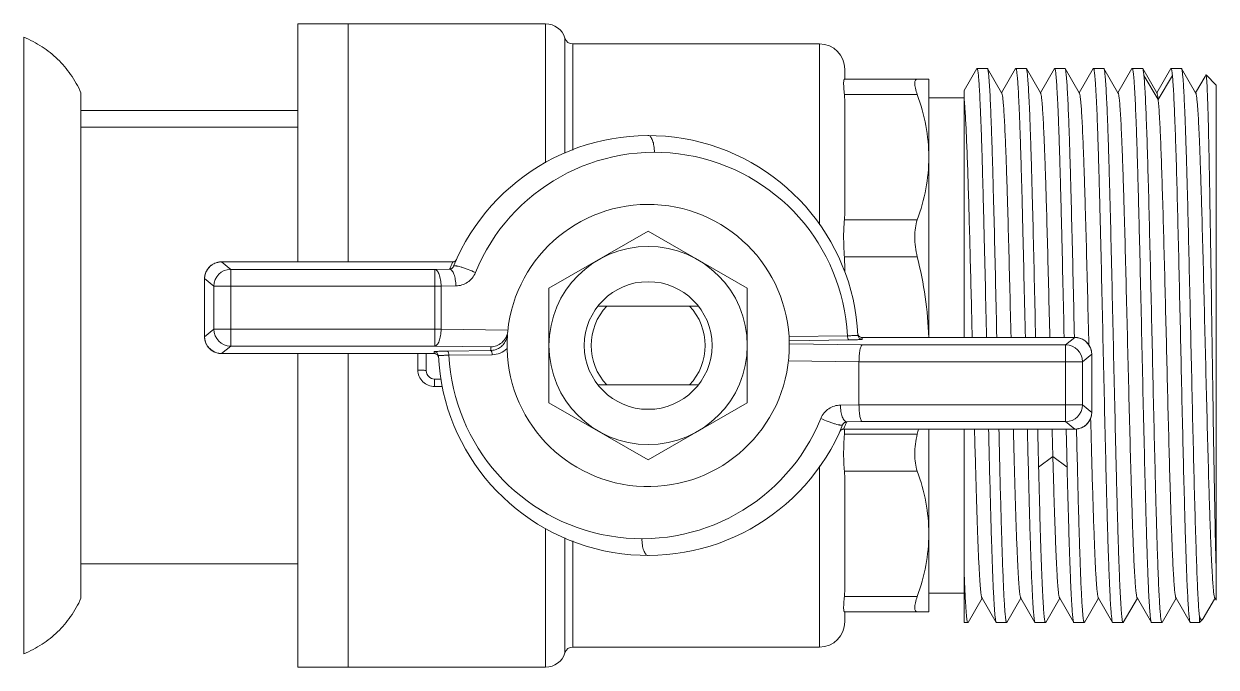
# Model space of a CAD drawing. Header units: millimetres. Extents: x 206 to 1899, y -454 to 296.
# Drawn here: x 659.373 to 663.807, y -391.671 to -389.278 of the extents above; entities that cross this region are included whole.
import ezdxf

# ---------------------------------------------------------------- set-up
doc = ezdxf.new("R2010")
doc.units = ezdxf.units.MM
doc.layers.add('细实线', color=7, linetype='Continuous', lineweight=15)

msp = doc.modelspace()

# ---------------------------------------------------------------- linework, layer by layer
at = {"layer": '细实线', "linetype": 'Continuous', "lineweight": 9}
for p, q in [((660.3914, -389.2777), (661.3133, -389.2777)), ((660.3914, -389.2777), (660.3914, -390.1635)), ((660.5789, -389.2777), (660.5789, -390.1635)), ((661.3133, -389.795), (661.3133, -389.2777)), ((659.3727, -391.6215), (659.3727, -389.3277)), ((661.385, -389.7593), (661.385, -389.3307)), ((661.4149, -389.3527), (662.3321, -389.3527)), ((661.4149, -389.3527), (661.4149, -389.7474)), ((662.3321, -390.0251), (662.3321, -389.3527)), ((662.4258, -389.4465), (662.4258, -389.484)), ((662.9168, -389.4441), (662.8696, -389.5258)), ((662.9168, -389.4441), (662.9176, -389.4433)), ((662.9176, -389.4433), (662.9559, -389.4433)), ((662.9567, -389.4441), (662.9559, -389.4433)), ((663.0089, -389.5344), (662.9567, -389.4441)), ((663.0611, -389.4441), (663.0089, -389.5344)), ((663.0611, -389.4441), (663.062, -389.4433)), ((663.062, -389.4433), (663.1002, -389.4433)), ((663.1011, -389.4441), (663.1002, -389.4433)), ((663.1532, -389.5344), (663.1011, -389.4441)), ((663.2054, -389.4441), (663.1532, -389.5344)), ((663.2054, -389.4441), (663.2063, -389.4433)), ((663.2063, -389.4433), (663.2445, -389.4433)), ((663.2454, -389.4441), (663.2445, -389.4433)), ((663.2975, -389.5344), (663.2454, -389.4441)), ((663.3497, -389.4441), (663.2975, -389.5344)), ((663.3497, -389.4441), (663.3506, -389.4433)), ((663.3506, -389.4433), (663.3888, -389.4433)), ((663.3897, -389.4441), (663.3888, -389.4433)), ((663.4418, -389.5344), (663.3897, -389.4441)), ((663.494, -389.4441), (663.4418, -389.5344)), ((663.494, -389.4441), (663.4949, -389.4433)), ((663.4949, -389.4433), (663.5331, -389.4433)), ((663.534, -389.4441), (663.5331, -389.4433)), ((663.5862, -389.5344), (663.534, -389.4441)), ((663.5914, -389.5594), (663.5383, -389.4699)), ((663.6383, -389.4441), (663.5862, -389.5344)), ((663.6444, -389.4699), (663.5914, -389.5594)), ((663.6383, -389.4441), (663.6392, -389.4433)), ((663.6392, -389.4433), (663.6774, -389.4433)), ((663.6783, -389.4441), (663.6774, -389.4433)), ((663.7305, -389.5344), (663.6783, -389.4441)), ((663.7687, -389.4682), (663.7657, -389.4735)), ((663.7687, -389.4682), (663.7693, -389.468)), ((663.8071, -389.5058), (663.7693, -389.468)), ((662.4244, -389.484), (662.7383, -389.484)), ((662.7383, -389.484), (662.7383, -390.4447)), ((663.7657, -389.4735), (663.7305, -389.5344)), ((663.8071, -389.5059), (663.8071, -391.4225)), ((659.5852, -389.534), (659.5852, -391.4152)), ((662.6955, -389.5408), (662.4244, -389.5408)), ((662.7383, -389.5527), (662.8696, -389.5527)), ((662.8696, -390.4447), (662.8696, -389.5258)), ((663.0099, -389.5361), (663.0089, -389.5344)), ((663.1542, -389.5361), (663.1532, -389.5344)), ((663.2985, -389.5361), (663.2975, -389.5344)), ((663.4428, -389.5361), (663.4418, -389.5344)), ((663.5871, -389.5361), (663.5862, -389.5344)), ((663.7314, -389.5361), (663.7305, -389.5344)), ((660.3914, -389.5996), (659.5852, -389.5996)), ((662.4258, -389.5796), (662.4258, -389.9687)), ((660.3914, -389.6621), (659.5852, -389.6621)), ((662.6955, -390.0074), (662.4244, -390.0074)), ((661.3258, -390.2617), (661.6946, -390.0488)), ((661.6946, -390.0488), (662.0633, -390.2617)), ((660.9677, -390.1635), (660.1072, -390.1635)), ((660.9678, -390.1635), (660.1072, -390.1635)), ((660.1072, -390.1635), (660.1419, -390.1912)), ((660.1072, -390.1635), (660.1072, -390.1635)), ((660.964, -390.172), (660.9677, -390.1635)), ((660.9677, -390.1635), (660.9678, -390.1635)), ((660.982, -390.1542), (660.982, -390.1543)), ((662.6955, -390.1447), (662.4244, -390.1447)), ((660.1419, -390.1912), (660.9012, -390.1912)), ((660.1419, -390.1912), (660.1419, -390.4767)), ((660.9012, -390.1912), (660.9562, -390.1905)), ((660.9012, -390.4767), (660.9012, -390.1912)), ((660.9562, -390.1905), (660.9567, -390.1894)), ((660.0447, -390.2259), (660.0447, -390.2259)), ((660.0794, -390.2537), (660.0447, -390.2259)), ((660.0447, -390.2259), (660.0447, -390.442)), ((660.0447, -390.2259), (660.0447, -390.442)), ((660.0794, -390.2537), (660.9245, -390.2537)), ((660.0794, -390.4142), (660.0794, -390.2537)), ((660.9795, -390.2529), (660.9245, -390.2537)), ((660.9245, -390.2537), (660.9245, -390.4142)), ((661.3258, -390.6875), (661.3258, -390.2617)), ((662.0633, -390.2617), (662.0633, -390.6875)), ((661.8812, -390.3277), (661.5079, -390.3277)), ((660.0447, -390.442), (660.0794, -390.4142)), ((660.0447, -390.442), (660.0447, -390.442)), ((660.0794, -390.4142), (660.9245, -390.4142)), ((660.9245, -390.4142), (661.1726, -390.4177)), ((662.2185, -390.4412), (662.4356, -390.4382)), ((662.476, -390.4358), (662.4745, -390.43)), ((662.4745, -390.43), (662.4745, -390.43)), ((663.2819, -390.4447), (662.4901, -390.4447)), ((663.2819, -390.4447), (662.4901, -390.4447)), ((662.4901, -390.4447), (662.4901, -390.4447)), ((663.2472, -390.4725), (663.2819, -390.4447)), ((663.2819, -390.4447), (663.2819, -390.4447)), ((660.1419, -390.4767), (660.1072, -390.5045)), ((660.9012, -390.4767), (660.1419, -390.4767)), ((661.1099, -390.4796), (660.9012, -390.4767)), ((662.4414, -390.4538), (662.2193, -390.4569)), ((662.2195, -390.4687), (662.4907, -390.4725)), ((662.4907, -390.4725), (663.2472, -390.4725)), ((663.2472, -390.7579), (663.2472, -390.4725)), ((660.1072, -390.5045), (660.899, -390.5045)), ((660.1072, -390.5045), (660.899, -390.5045)), ((660.1072, -390.5045), (660.1072, -390.5045)), ((660.3914, -390.5045), (660.3914, -391.6715)), ((660.5789, -390.5045), (660.5789, -391.6715)), ((660.838, -390.566), (660.838, -390.5045)), ((660.8692, -390.5045), (660.8692, -390.5683)), ((660.899, -390.5045), (660.899, -390.5045)), ((660.9131, -390.5134), (660.9146, -390.5192)), ((660.9146, -390.5192), (660.9146, -390.5192)), ((660.9478, -390.4954), (661.1087, -390.4931)), ((661.1145, -390.5087), (660.9536, -390.511)), ((662.4787, -390.5351), (662.2165, -390.5314)), ((663.3097, -390.5349), (662.4787, -390.5349)), ((662.4787, -390.5351), (662.4787, -390.6953)), ((663.3444, -390.5072), (663.3097, -390.5349)), ((663.3097, -390.5349), (663.3097, -390.6955)), ((663.3444, -390.5072), (663.3444, -390.5072)), ((663.3444, -390.7233), (663.3444, -390.5072)), ((663.3444, -390.7233), (663.3444, -390.5072)), ((660.9005, -390.5996), (660.9249, -390.5996)), ((660.9005, -390.5996), (660.9005, -390.6269)), ((661.5079, -390.6215), (661.8812, -390.6215)), ((660.9283, -390.6269), (660.9005, -390.6269)), ((661.6946, -390.9004), (661.3258, -390.6875)), ((662.0633, -390.6875), (661.6946, -390.9004)), ((662.4097, -390.6963), (662.4787, -390.6953)), ((662.4787, -390.6955), (663.3097, -390.6955)), ((663.3097, -390.6955), (663.3444, -390.7233)), ((663.3444, -390.7233), (663.3444, -390.7233)), ((662.4071, -390.7949), (662.4071, -390.7949)), ((662.4252, -390.7772), (662.4214, -390.7857)), ((662.4214, -390.7857), (663.2819, -390.7857)), ((662.4214, -390.7857), (663.2819, -390.7857)), ((662.4214, -390.7857), (662.4214, -390.7857)), ((662.4252, -390.7858), (662.4252, -390.7866)), ((662.4252, -390.7858), (662.4252, -390.7866)), ((662.4329, -390.7588), (662.4324, -390.7599)), ((662.4907, -390.7579), (662.4329, -390.7588)), ((663.2472, -390.7579), (662.4907, -390.7579)), ((662.7383, -390.7857), (662.7383, -391.4652)), ((662.8696, -391.5058), (662.8696, -390.7857)), ((663.2819, -390.7857), (663.2472, -390.7579)), ((663.2819, -390.7857), (663.2819, -390.7857)), ((662.4244, -390.8045), (662.6955, -390.8045)), ((663.1997, -390.8873), (663.1467, -390.9277)), ((663.2528, -390.9277), (663.1997, -390.8873)), ((662.3321, -391.5965), (662.3321, -390.9227)), ((662.6955, -390.9418), (662.4244, -390.9418)), ((662.4258, -390.9805), (662.4258, -391.3696)), ((661.3133, -391.6715), (661.3133, -391.1563)), ((661.385, -391.6185), (661.385, -391.1901)), ((661.4149, -391.2018), (661.4149, -391.5965)), ((659.5852, -391.2871), (660.3914, -391.2871)), ((662.6955, -391.4084), (662.4244, -391.4084)), ((662.8696, -391.3965), (662.7383, -391.3965)), ((662.8732, -391.3989), (662.873, -391.3967)), ((662.8846, -391.5051), (662.9368, -391.4148)), ((662.9358, -391.4131), (662.9368, -391.4148)), ((662.9368, -391.4148), (662.9889, -391.5051)), ((663.0289, -391.5051), (663.0811, -391.4148)), ((663.0801, -391.4131), (663.0811, -391.4148)), ((663.0811, -391.4148), (663.1332, -391.5051)), ((663.1732, -391.5051), (663.2254, -391.4148)), ((663.2244, -391.4131), (663.2254, -391.4148)), ((663.2254, -391.4148), (663.2775, -391.5051)), ((663.3175, -391.5051), (663.3697, -391.4148)), ((663.3687, -391.4131), (663.3697, -391.4148)), ((663.3697, -391.4148), (663.4218, -391.5051)), ((663.4618, -391.5051), (663.514, -391.4148)), ((663.513, -391.4131), (663.514, -391.4148)), ((663.514, -391.4148), (663.5662, -391.5051)), ((663.6062, -391.5051), (663.6583, -391.4148)), ((663.6573, -391.4131), (663.6583, -391.4148)), ((663.6583, -391.4148), (663.7105, -391.5051)), ((663.7586, -391.491), (663.8004, -391.4186)), ((663.8004, -391.4186), (663.8026, -391.4148)), ((663.8017, -391.4131), (663.8071, -391.4225)), ((662.7383, -391.4652), (662.4244, -391.4652)), ((662.4258, -391.4652), (662.4258, -391.5027)), ((662.8696, -391.5058), (662.8837, -391.5058)), ((662.8846, -391.5051), (662.8837, -391.5058)), ((662.9889, -391.5051), (662.9898, -391.5058)), ((663.028, -391.5058), (662.9898, -391.5058)), ((663.0289, -391.5051), (663.028, -391.5058)), ((663.1332, -391.5051), (663.1341, -391.5058)), ((663.1723, -391.5058), (663.1341, -391.5058)), ((663.1732, -391.5051), (663.1723, -391.5058)), ((663.2775, -391.5051), (663.2784, -391.5058)), ((663.3166, -391.5058), (663.2784, -391.5058)), ((663.3175, -391.5051), (663.3166, -391.5058)), ((663.4218, -391.5051), (663.4227, -391.5058)), ((663.461, -391.5058), (663.4227, -391.5058)), ((663.4618, -391.5051), (663.461, -391.5058)), ((663.5662, -391.5051), (663.567, -391.5058)), ((663.6053, -391.5058), (663.567, -391.5058)), ((663.6062, -391.5051), (663.6053, -391.5058)), ((663.7105, -391.5051), (663.7114, -391.5058)), ((663.7114, -391.5058), (663.7446, -391.5058)), ((663.7446, -391.5058), (663.7446, -391.4813)), ((663.7564, -391.494), (663.7446, -391.5058)), ((663.7586, -391.491), (663.7564, -391.494)), ((662.3321, -391.5965), (661.4149, -391.5965)), ((660.3914, -391.6715), (661.3133, -391.6715))]:
    msp.add_line(p, q, dxfattribs=at)
for points in [[(660.1072, -390.1635), (660.0987, -390.164), (660.0833, -390.1682), (660.0693, -390.1762), (660.0578, -390.1876), (660.0497, -390.2015), (660.0454, -390.2169), (660.0447, -390.2259)], [(660.982, -390.1543), (660.9785, -390.1592), (660.9734, -390.1624), (660.9678, -390.1635)], [(660.0447, -390.442), (660.0453, -390.4505), (660.0494, -390.4659), (660.0575, -390.4799), (660.0689, -390.4913), (660.0828, -390.4995), (660.0981, -390.5038), (660.1072, -390.5045)], [(662.4901, -390.4447), (662.4846, -390.4437), (662.4795, -390.4406), (662.476, -390.4358)], [(663.3444, -390.5072), (663.3438, -390.4987), (663.3397, -390.4833), (663.3316, -390.4693), (663.3203, -390.4578), (663.3064, -390.4497), (663.291, -390.4454), (663.2819, -390.4447)], [(660.899, -390.5045), (660.9045, -390.5055), (660.9096, -390.5086), (660.9131, -390.5134)], [(663.2819, -390.7857), (663.2904, -390.7851), (663.3058, -390.781), (663.3198, -390.7729), (663.3313, -390.7616), (663.3394, -390.7477), (663.3438, -390.7323), (663.3444, -390.7233)], [(662.4071, -390.7949), (662.4106, -390.79), (662.4157, -390.7868), (662.4214, -390.7857)]]:
    msp.add_lwpolyline(points, dxfattribs=at)
for radius in [0.3688, 0.2375]:
    msp.add_circle((661.6946, -390.4746), radius, dxfattribs=at)
for centre, radius, start, end in [((661.3133, -389.3527), 0.075, 17.1046, 90), ((661.4149, -389.3215), 0.0312, 197.1046, 270), ((662.3321, -389.4465), 0.0938, 0, 90), ((661.6946, -390.4746), 0.7812, 2.8027, 157.8184), ((661.7178, -390.4746), 0.7188, 2.9055, 157.8183), ((661.6946, -390.4746), 0.525, 175.5961, 174.2452), ((660.1071, -390.2259), 0.0624, 131.5333, 138.259), ((660.1074, -390.2262), 0.0627, 123.3524, 131.5249), ((660.1072, -390.2259), 0.0624, 116.5983, 123.3455), ((660.1073, -390.2261), 0.0626, 108.4489, 116.5905), ((660.1072, -390.2259), 0.0624, 101.6606, 108.4375), ((660.1073, -390.2262), 0.0628, 90.073, 101.6579), ((661.6945, -390.4902), 0.7968, 156.4675, 157.8185), ((660.9677, -390.1478), 0.0157, 270.0226, 281.6998), ((660.9677, -390.1477), 0.0157, 281.6652, 291.3687), ((660.1075, -390.226), 0.0628, 168.0407, 179.9267), ((660.1071, -390.2259), 0.0624, 161.4085, 168.0359), ((660.1073, -390.226), 0.0626, 153.1593, 161.3984), ((660.1072, -390.226), 0.0624, 146.4884, 153.1506), ((660.1074, -390.2261), 0.0627, 138.2686, 146.4826), ((660.142, -390.2538), 0.0626, 90.1139, 179.9072), ((661.6946, -390.4746), 0.2122, 136.1959, 223.8041), ((661.6946, -390.4746), 0.2122, 316.1959, 43.8041), ((660.1075, -390.4419), 0.0628, 180.0732, 191.7176), ((660.142, -390.4141), 0.0626, 180.0928, 269.8862), ((661.1078, -390.4293), 0.0635, 334.9398, 355.5451), ((662.4905, -390.4356), 0.0156, 182.8203, 270.0215), ((662.49, -390.4292), 0.0155, 204.9163, 208.5376), ((662.4902, -390.429), 0.0157, 208.5912, 227.0456), ((662.4901, -390.4291), 0.0156, 227.1155, 231.9619), ((662.4902, -390.429), 0.0157, 231.9797, 248.9418), ((662.4902, -390.429), 0.0158, 249.0602, 262.2297), ((662.4901, -390.4292), 0.0156, 262.2128, 269.9791), ((661.6949, -390.4902), 0.7966, 2.8024, 3.2716), ((663.2818, -390.5075), 0.0628, 78.098, 89.9269), ((663.2819, -390.5071), 0.0624, 71.3352, 78.0934), ((660.1071, -390.442), 0.0624, 191.7205, 198.3667), ((660.1073, -390.4419), 0.0626, 198.3781, 206.6263), ((660.1072, -390.442), 0.0624, 206.6342, 213.3057), ((660.1074, -390.4418), 0.0627, 213.3126, 221.5229), ((660.1071, -390.442), 0.0624, 221.5313, 228.2566), ((660.1074, -390.4418), 0.0627, 228.2662, 236.4417), ((661.6946, -390.5371), 0.5875, 174.3896, 175.7118), ((663.2471, -390.535), 0.0626, 0.0928, 89.8862), ((663.2818, -390.5073), 0.0626, 63.1933, 71.3252), ((663.2819, -390.5072), 0.0624, 56.4475, 63.1846), ((663.2817, -390.5074), 0.0627, 48.2662, 56.4417), ((663.282, -390.5071), 0.0624, 41.5313, 48.2566), ((663.2817, -390.5074), 0.0627, 33.3126, 41.5229), ((663.2819, -390.5072), 0.0624, 26.6342, 33.3057), ((663.2818, -390.5073), 0.0626, 18.3781, 26.6263), ((663.282, -390.5072), 0.0624, 11.7205, 18.3667), ((660.1072, -390.442), 0.0624, 236.4475, 243.1846), ((660.1073, -390.4418), 0.0626, 243.1933, 251.3252), ((660.1072, -390.4421), 0.0624, 251.3352, 258.0934), ((660.1073, -390.4417), 0.0628, 258.098, 269.9269), ((660.8986, -390.5135), 0.0156, 2.8176, 90.0215), ((661.6942, -390.459), 0.7966, 182.7997, 183.2716), ((660.899, -390.52), 0.0156, 82.2128, 89.9791), ((660.899, -390.5202), 0.0158, 69.0602, 82.2297), ((660.899, -390.5201), 0.0157, 51.9797, 68.9418), ((660.899, -390.5201), 0.0156, 47.1155, 51.9619), ((660.8989, -390.5201), 0.0157, 28.5912, 47.0456), ((660.8991, -390.52), 0.0155, 25.1929, 28.5373), ((661.6946, -390.4746), 0.7812, 182.8, 337.8159), ((661.6714, -390.4746), 0.7188, 182.9024, 337.8157), ((663.2816, -390.5073), 0.0628, 0.0732, 11.7176), ((660.9005, -390.5683), 0.0312, 180, 270), ((663.2471, -390.6954), 0.0626, 270.1139, 359.9072), ((663.2819, -390.7232), 0.0624, 326.4884, 333.1506), ((663.2818, -390.7232), 0.0626, 333.1593, 341.3984), ((663.282, -390.7233), 0.0624, 341.4085, 348.0359), ((663.2816, -390.7232), 0.0628, 348.0407, 359.9267), ((662.4214, -390.8014), 0.0157, 101.6652, 111.3687), ((662.4214, -390.8014), 0.0157, 90.0226, 101.6998), ((661.5552, -390.7577), 0.8705, 356.9201, 358.0997), ((661.6946, -390.459), 0.7968, 336.4666, 337.8159), ((661.1801, -390.4214), 1.5631, 345.8125, 346.5164), ((663.2818, -390.7229), 0.0628, 270.073, 281.6579), ((663.2819, -390.7233), 0.0624, 281.6606, 288.4375), ((663.2818, -390.7231), 0.0626, 288.4489, 296.5905), ((663.2819, -390.7233), 0.0624, 296.5983, 303.3455), ((663.2817, -390.723), 0.0627, 303.3524, 311.5249), ((663.282, -390.7233), 0.0624, 311.5333, 318.259), ((663.2817, -390.7231), 0.0627, 318.2686, 326.4826), ((662.3321, -391.5027), 0.0938, 270, 0), ((661.4149, -391.6277), 0.0312, 90, 162.8954), ((661.3133, -391.5965), 0.075, 270, 342.8954)]:
    msp.add_arc(centre, radius, start, end, dxfattribs=at)
for points, knots in [([(659.5852, -389.534), (659.5743, -389.5103), (659.5491, -389.4657), (659.5001, -389.4075), (659.441, -389.3606), (659.3962, -389.3374), (659.3727, -389.3277)], [0, 0, 0, 0, 0.25758, 0.504042, 0.748427, 1, 1, 1, 1]), ([(662.9176, -389.4433), (662.9178, -389.4433), (662.9184, -389.4437), (662.9192, -389.4453), (662.9201, -389.4489), (662.9211, -389.4549), (662.9222, -389.4632), (662.9233, -389.4739), (662.9244, -389.4869), (662.9255, -389.5022), (662.927, -389.5271), (662.9289, -389.5636), (662.9311, -389.6136), (662.9333, -389.6717), (662.9355, -389.7372), (662.9376, -389.8095), (662.9398, -389.888), (662.942, -389.972), (662.945, -390.0925), (662.9487, -390.2506), (662.9516, -390.379), (662.9531, -390.4447)], [0, 0, 0, 0, 0.000627, 0.001679, 0.005423, 0.011477, 0.019866, 0.030582, 0.043603, 0.058907, 0.076459, 0.118138, 0.168266, 0.226376, 0.291934, 0.364334, 0.442903, 0.526916, 0.615591, 0.803609, 1, 1, 1, 1]), ([(662.9913, -390.4447), (662.9898, -390.3806), (662.987, -390.2552), (662.9828, -390.0732), (662.9792, -389.9292), (662.9763, -389.8227), (662.9741, -389.751), (662.972, -389.6857), (662.9698, -389.6273), (662.9677, -389.5764), (662.9656, -389.5334), (662.9638, -389.5027), (662.9622, -389.4824), (662.9612, -389.4704), (662.9601, -389.4606), (662.9591, -389.4531), (662.9581, -389.4478), (662.9573, -389.445), (662.9567, -389.4441)], [0, 0, 0, 0, 0.191779, 0.375758, 0.545466, 0.623077, 0.694933, 0.7604, 0.818905, 0.869932, 0.913032, 0.947835, 0.962026, 0.974038, 0.983849, 0.99144, 0.996812, 1, 1, 1, 1]), ([(663.062, -389.4433), (663.0622, -389.4433), (663.0627, -389.4437), (663.0635, -389.4453), (663.0644, -389.4489), (663.0654, -389.4549), (663.0665, -389.4632), (663.0676, -389.4739), (663.0687, -389.4869), (663.0698, -389.5022), (663.0713, -389.5271), (663.0732, -389.5636), (663.0754, -389.6136), (663.0776, -389.6717), (663.0798, -389.7372), (663.082, -389.8095), (663.0842, -389.888), (663.0864, -389.972), (663.0893, -390.0925), (663.093, -390.2506), (663.0959, -390.379), (663.0974, -390.4447)], [0, 0, 0, 0, 0.000627, 0.001679, 0.005423, 0.011477, 0.019866, 0.030582, 0.043603, 0.058907, 0.076459, 0.118138, 0.168266, 0.226376, 0.291934, 0.364334, 0.442903, 0.526916, 0.615591, 0.803609, 1, 1, 1, 1]), ([(663.1356, -390.4447), (663.1342, -390.3807), (663.1314, -390.2553), (663.1271, -390.0732), (663.1235, -389.9293), (663.1206, -389.8227), (663.1184, -389.751), (663.1163, -389.6857), (663.1142, -389.6273), (663.112, -389.5764), (663.1099, -389.5334), (663.1081, -389.5027), (663.1065, -389.4824), (663.1055, -389.4704), (663.1044, -389.4606), (663.1034, -389.4531), (663.1024, -389.4478), (663.1016, -389.445), (663.1011, -389.4441)], [0, 0, 0, 0, 0.191778, 0.375757, 0.545465, 0.623075, 0.694932, 0.7604, 0.818905, 0.869931, 0.913032, 0.947835, 0.962026, 0.974038, 0.983849, 0.99144, 0.996812, 1, 1, 1, 1]), ([(663.2063, -389.4433), (663.2065, -389.4433), (663.207, -389.4437), (663.2078, -389.4453), (663.2087, -389.4489), (663.2098, -389.4549), (663.2108, -389.4632), (663.2119, -389.4739), (663.213, -389.4869), (663.2141, -389.5022), (663.2156, -389.5271), (663.2175, -389.5636), (663.2197, -389.6136), (663.2219, -389.6717), (663.2241, -389.7372), (663.2263, -389.8095), (663.2285, -389.888), (663.2307, -389.972), (663.2337, -390.0925), (663.2373, -390.2506), (663.2402, -390.379), (663.2417, -390.4447)], [0, 0, 0, 0, 0.000627, 0.001679, 0.005423, 0.011477, 0.019866, 0.030582, 0.043604, 0.058907, 0.07646, 0.118139, 0.168266, 0.226377, 0.291935, 0.364336, 0.442905, 0.526917, 0.615593, 0.803611, 1, 1, 1, 1]), ([(663.2799, -390.4447), (663.2785, -390.3807), (663.2757, -390.2553), (663.2714, -390.0732), (663.2678, -389.9293), (663.2649, -389.8227), (663.2627, -389.751), (663.2606, -389.6857), (663.2585, -389.6273), (663.2563, -389.5764), (663.2542, -389.5334), (663.2524, -389.5027), (663.2509, -389.4824), (663.2498, -389.4704), (663.2487, -389.4606), (663.2477, -389.4531), (663.2467, -389.4478), (663.2459, -389.445), (663.2454, -389.4441)], [0, 0, 0, 0, 0.191777, 0.375755, 0.545463, 0.623074, 0.694931, 0.760399, 0.818904, 0.869931, 0.913032, 0.947835, 0.962026, 0.974038, 0.983849, 0.99144, 0.996812, 1, 1, 1, 1]), ([(663.3506, -389.4433), (663.3508, -389.4433), (663.3513, -389.4437), (663.3521, -389.4454), (663.353, -389.4489), (663.3541, -389.455), (663.3552, -389.4635), (663.3563, -389.4743), (663.3573, -389.4874), (663.3584, -389.5029), (663.36, -389.5281), (663.3619, -389.565), (663.3641, -389.6157), (663.3663, -389.6744), (663.3685, -389.7407), (663.3707, -389.8138), (663.3729, -389.8932), (663.3751, -389.978), (663.3781, -390.0997), (663.3818, -390.2591), (663.3862, -390.4549), (663.3906, -390.6515), (663.395, -390.8415), (663.3987, -390.9924), (663.4017, -391.1045), (663.4039, -391.1802), (663.4061, -391.2492), (663.4083, -391.311), (663.4105, -391.365), (663.4127, -391.4105), (663.4146, -391.4431), (663.4162, -391.4646), (663.4173, -391.4773), (663.4184, -391.4876), (663.4194, -391.4956), (663.4205, -391.5012), (663.4213, -391.5041), (663.4218, -391.5051)], [0, 0, 0, 0, 0.000307, 0.000824, 0.002665, 0.005642, 0.009768, 0.015039, 0.021443, 0.02897, 0.037602, 0.058097, 0.082742, 0.111304, 0.143518, 0.179082, 0.21766, 0.258893, 0.302393, 0.394541, 0.490652, 0.587125, 0.680343, 0.766814, 0.806494, 0.843299, 0.876883, 0.906933, 0.933165, 0.955337, 0.973241, 0.98054, 0.986714, 0.991751, 0.995643, 0.998386, 1, 1, 1, 1]), ([(663.461, -391.5058), (663.4607, -391.5058), (663.4602, -391.5055), (663.4594, -391.5038), (663.4585, -391.5002), (663.4574, -391.4942), (663.4564, -391.4857), (663.4553, -391.4749), (663.4542, -391.4617), (663.4531, -391.4463), (663.4515, -391.4211), (663.4496, -391.3841), (663.4474, -391.3335), (663.4452, -391.2747), (663.443, -391.2085), (663.4408, -391.1353), (663.4386, -391.056), (663.4364, -390.9712), (663.4334, -390.8495), (663.4297, -390.6901), (663.4253, -390.4942), (663.4209, -390.2976), (663.4166, -390.1077), (663.4129, -389.9568), (663.4098, -389.8447), (663.4076, -389.769), (663.4054, -389.6999), (663.4032, -389.6381), (663.401, -389.5842), (663.3988, -389.5386), (663.3969, -389.5061), (663.3953, -389.4846), (663.3943, -389.4719), (663.3932, -389.4615), (663.3921, -389.4536), (663.391, -389.448), (663.3902, -389.4451), (663.3897, -389.4441)], [0, 0, 0, 0, 0.000307, 0.000824, 0.002665, 0.005642, 0.009768, 0.015039, 0.021443, 0.02897, 0.037602, 0.058097, 0.082742, 0.111304, 0.143518, 0.179082, 0.21766, 0.258893, 0.302393, 0.394541, 0.490652, 0.587125, 0.680343, 0.766814, 0.806494, 0.843299, 0.876883, 0.906933, 0.933165, 0.955337, 0.973241, 0.98054, 0.986714, 0.991751, 0.995643, 0.998386, 1, 1, 1, 1]), ([(663.4949, -389.4433), (663.4951, -389.4433), (663.4956, -389.4437), (663.4964, -389.4454), (663.4974, -389.4489), (663.4984, -389.455), (663.4995, -389.4635), (663.5006, -389.4743), (663.5017, -389.4874), (663.5028, -389.5029), (663.5043, -389.5281), (663.5062, -389.565), (663.5084, -389.6157), (663.5106, -389.6744), (663.5128, -389.7407), (663.515, -389.8138), (663.5172, -389.8932), (663.5194, -389.978), (663.5225, -390.0997), (663.5262, -390.2591), (663.5305, -390.4549), (663.5349, -390.6515), (663.5393, -390.8415), (663.543, -390.9924), (663.546, -391.1045), (663.5482, -391.1802), (663.5504, -391.2492), (663.5526, -391.311), (663.5548, -391.365), (663.557, -391.4105), (663.5589, -391.4431), (663.5605, -391.4646), (663.5616, -391.4773), (663.5627, -391.4876), (663.5637, -391.4956), (663.5648, -391.5012), (663.5656, -391.5041), (663.5662, -391.5051)], [0, 0, 0, 0, 0.000307, 0.000824, 0.002665, 0.005642, 0.009768, 0.015039, 0.021443, 0.02897, 0.037602, 0.058097, 0.082742, 0.111304, 0.143518, 0.179082, 0.21766, 0.258893, 0.302393, 0.394541, 0.490652, 0.587125, 0.680343, 0.766814, 0.806494, 0.843299, 0.876883, 0.906933, 0.933165, 0.955337, 0.973241, 0.98054, 0.986714, 0.991751, 0.995643, 0.998386, 1, 1, 1, 1]), ([(663.5383, -389.4699), (663.538, -389.4666), (663.5374, -389.4608), (663.5364, -389.4532), (663.5353, -389.4479), (663.5345, -389.445), (663.534, -389.4441)], [0, 0, 0, 0, 0.37806, 0.670601, 0.877463, 1, 1, 1, 1]), ([(663.6053, -391.5058), (663.6051, -391.5058), (663.6046, -391.5055), (663.6038, -391.5041), (663.603, -391.5009), (663.602, -391.4956), (663.601, -391.4881), (663.5999, -391.4785), (663.5989, -391.4669), (663.5979, -391.4532), (663.5964, -391.431), (663.5946, -391.3982), (663.5926, -391.3533), (663.5905, -391.301), (663.5884, -391.2419), (663.5864, -391.1765), (663.5843, -391.1052), (663.5822, -391.0287), (663.5794, -390.9182), (663.5759, -390.7719), (663.5718, -390.5903), (663.5676, -390.4049), (663.5635, -390.2217), (663.5594, -390.0469), (663.5553, -389.8863), (663.5513, -389.7451), (663.5472, -389.6281), (663.5437, -389.5475), (663.5407, -389.4979), (663.5392, -389.4783), (663.5383, -389.4699)], [0, 0, 0, 0, 0.000288, 0.000758, 0.002412, 0.005078, 0.008771, 0.013487, 0.019219, 0.025959, 0.033692, 0.052075, 0.07422, 0.099944, 0.129037, 0.161256, 0.196337, 0.233988, 0.273898, 0.359158, 0.449297, 0.541334, 0.632228, 0.718972, 0.798699, 0.868773, 0.92688, 0.971104, 0.98754, 1, 1, 1, 1]), ([(663.6392, -389.4433), (663.6395, -389.4433), (663.6401, -389.4439), (663.641, -389.4461), (663.6421, -389.4511), (663.6433, -389.4594), (663.644, -389.466), (663.6444, -389.4699)], [0, 0, 0, 0, 0.028252, 0.079682, 0.267949, 0.574615, 1, 1, 1, 1]), ([(663.6444, -389.4699), (663.6452, -389.4782), (663.6468, -389.4974), (663.6497, -389.5461), (663.6532, -389.6251), (663.6572, -389.7398), (663.6612, -389.8781), (663.6652, -390.0357), (663.6693, -390.2074), (663.6734, -390.3877), (663.6774, -390.5708), (663.6815, -390.7508), (663.6855, -390.9219), (663.689, -391.0564), (663.6918, -391.1554), (663.6939, -391.2219), (663.6959, -391.2823), (663.6979, -391.3362), (663.7, -391.3831), (663.702, -391.4227), (663.7038, -391.451), (663.7052, -391.4697), (663.7062, -391.4807), (663.7073, -391.4897), (663.7082, -391.4967), (663.7092, -391.5016), (663.71, -391.5042), (663.7105, -391.5051)], [0, 0, 0, 0, 0.012276, 0.028428, 0.071806, 0.128755, 0.197446, 0.27567, 0.360909, 0.450419, 0.541319, 0.63068, 0.715627, 0.793424, 0.828848, 0.861569, 0.891321, 0.917868, 0.940993, 0.960515, 0.976275, 0.982706, 0.988153, 0.992608, 0.996065, 0.998524, 1, 1, 1, 1]), ([(663.7446, -391.4813), (663.7437, -391.4732), (663.7422, -391.4544), (663.7392, -391.4065), (663.7357, -391.3283), (663.7318, -391.2143), (663.7277, -391.0764), (663.7237, -390.9189), (663.7196, -390.7471), (663.7155, -390.5664), (663.7115, -390.3828), (663.7074, -390.2021), (663.7033, -390.0303), (663.6999, -389.8952), (663.697, -389.7956), (663.695, -389.7289), (663.6929, -389.6681), (663.6909, -389.614), (663.6888, -389.5668), (663.6868, -389.5269), (663.685, -389.4985), (663.6836, -389.4797), (663.6826, -389.4686), (663.6815, -389.4595), (663.6806, -389.4525), (663.6796, -389.4476), (663.6788, -389.445), (663.6783, -389.4441)], [0, 0, 0, 0, 0.011929, 0.027764, 0.070604, 0.12715, 0.195576, 0.273668, 0.358897, 0.448505, 0.539588, 0.629196, 0.714426, 0.79252, 0.828088, 0.860947, 0.89083, 0.917495, 0.940727, 0.960337, 0.976171, 0.982631, 0.988103, 0.992578, 0.99605, 0.998518, 1, 1, 1, 1]), ([(663.7693, -389.468), (663.7694, -389.4682), (663.7696, -389.4686), (663.77, -389.4701), (663.7705, -389.4729), (663.7711, -389.4775), (663.7716, -389.4836), (663.7722, -389.4913), (663.7728, -389.5006), (663.7734, -389.5114), (663.7742, -389.5289), (663.7752, -389.5545), (663.7763, -389.5895), (663.7775, -389.6302), (663.7786, -389.6763), (663.7798, -389.7275), (663.781, -389.7834), (663.7821, -389.8438), (663.7837, -389.9319), (663.7857, -390.05), (663.788, -390.199), (663.7904, -390.3549), (663.7927, -390.5135), (663.795, -390.6707), (663.7981, -390.8654), (663.8011, -391.0448), (663.8044, -391.2039), (663.8061, -391.272), (663.8071, -391.3027)], [0, 0, 0, 0, 0.000309, 0.000818, 0.002467, 0.004973, 0.008334, 0.012551, 0.017618, 0.023527, 0.03027, 0.046218, 0.065363, 0.087587, 0.112752, 0.140698, 0.171249, 0.204209, 0.239368, 0.315362, 0.397266, 0.482946, 0.570152, 0.656578, 0.739921, 0.888544, 0.949789, 1, 1, 1, 1]), ([(662.4244, -389.484), (662.424, -389.484), (662.4233, -389.4849), (662.4228, -389.4862), (662.4221, -389.4888), (662.4216, -389.493), (662.4215, -389.4968), (662.4215, -389.499)], [0, 0, 0, 0, 0.091409, 0.173498, 0.282657, 0.584801, 1, 1, 1, 1]), ([(662.4215, -389.499), (662.4215, -389.5017), (662.4218, -389.5077), (662.4224, -389.5174), (662.4233, -389.5286), (662.4241, -389.5366), (662.4244, -389.5408)], [0, 0, 0, 0, 0.19404, 0.426979, 0.696532, 1, 1, 1, 1]), ([(662.6955, -389.5408), (662.6927, -389.533), (662.6891, -389.5218), (662.6864, -389.5076), (662.6856, -389.4993), (662.6861, -389.4927), (662.6878, -389.4877), (662.6912, -389.4845), (662.6941, -389.484), (662.6955, -389.484)], [0, 0, 0, 0, 0.396035, 0.554921, 0.685547, 0.788364, 0.867328, 0.932406, 1, 1, 1, 1]), ([(662.7383, -389.7741), (662.7383, -389.7347), (662.7306, -389.6552), (662.709, -389.5785), (662.6955, -389.5408)], [0, 0, 0, 0, 0.496082, 1, 1, 1, 1]), ([(662.8696, -389.557), (662.8703, -389.5636), (662.8717, -389.5788), (662.8744, -389.6172), (662.8776, -389.6794), (662.8813, -389.7699), (662.885, -389.8797), (662.8887, -390.0057), (662.8938, -390.1958), (662.8975, -390.3436), (662.8999, -390.4447)], [0, 0, 0, 0, 0.022348, 0.051587, 0.12989, 0.232813, 0.357563, 0.500746, 0.65846, 1, 1, 1, 1]), ([(663.0099, -389.5361), (663.0104, -389.5369), (663.0112, -389.5396), (663.0122, -389.5445), (663.0132, -389.5515), (663.0143, -389.5605), (663.0153, -389.5715), (663.0169, -389.59), (663.0187, -389.618), (663.0208, -389.6571), (663.0229, -389.7034), (663.025, -389.7565), (663.0272, -389.8158), (663.0293, -389.8808), (663.0322, -389.9774), (663.0358, -390.1079), (663.04, -390.2729), (663.0428, -390.3866), (663.0443, -390.4447)], [0, 0, 0, 0, 0.003383, 0.008932, 0.01668, 0.026628, 0.038764, 0.053065, 0.088034, 0.131247, 0.18233, 0.240838, 0.306265, 0.378037, 0.455531, 0.624929, 0.808552, 1, 1, 1, 1]), ([(663.1542, -389.5361), (663.1547, -389.5369), (663.1555, -389.5396), (663.1565, -389.5445), (663.1575, -389.5515), (663.1586, -389.5605), (663.1596, -389.5715), (663.1612, -389.59), (663.163, -389.618), (663.1651, -389.6572), (663.1672, -389.7034), (663.1693, -389.7565), (663.1715, -389.8158), (663.1736, -389.8808), (663.1765, -389.9774), (663.1801, -390.1079), (663.1844, -390.273), (663.1871, -390.3867), (663.1886, -390.4447)], [0, 0, 0, 0, 0.003383, 0.008931, 0.01668, 0.026628, 0.038764, 0.053066, 0.088035, 0.131249, 0.182331, 0.24084, 0.306266, 0.378038, 0.455532, 0.62493, 0.808555, 1, 1, 1, 1]), ([(663.2985, -389.5361), (663.299, -389.537), (663.2998, -389.5397), (663.3009, -389.5448), (663.3019, -389.552), (663.303, -389.5613), (663.3041, -389.5727), (663.3056, -389.5919), (663.3075, -389.621), (663.3096, -389.6615), (663.3118, -389.7095), (663.314, -389.7644), (663.3161, -389.8258), (663.3183, -389.8931), (663.3213, -389.9928), (663.325, -390.1272), (663.3293, -390.2967), (663.3321, -390.4133), (663.3336, -390.4727)], [0, 0, 0, 0, 0.003368, 0.008923, 0.016699, 0.026693, 0.038894, 0.053277, 0.088455, 0.131926, 0.183296, 0.242102, 0.307814, 0.379831, 0.457504, 0.626943, 0.809988, 1, 1, 1, 1]), ([(663.4428, -389.5361), (663.4433, -389.537), (663.4441, -389.5397), (663.4452, -389.5448), (663.4462, -389.552), (663.4473, -389.5614), (663.4484, -389.5728), (663.4499, -389.5921), (663.4518, -389.6212), (663.454, -389.6618), (663.4561, -389.7099), (663.4583, -389.765), (663.4605, -389.8265), (663.4626, -389.894), (663.4656, -389.9939), (663.4693, -390.1286), (663.4736, -390.2984), (663.4779, -390.4746), (663.4822, -390.6508), (663.4865, -390.8206), (663.4902, -390.9553), (663.4932, -391.0552), (663.4954, -391.1227), (663.4975, -391.1842), (663.4997, -391.2392), (663.5019, -391.2873), (663.504, -391.328), (663.5059, -391.3571), (663.5075, -391.3764), (663.5085, -391.3878), (663.5096, -391.3971), (663.5107, -391.4044), (663.5117, -391.4095), (663.5125, -391.4122), (663.513, -391.4131)], [0, 0, 0, 0, 0.001684, 0.004461, 0.00835, 0.013349, 0.019452, 0.026646, 0.044243, 0.065987, 0.091682, 0.121095, 0.153961, 0.189978, 0.22882, 0.313541, 0.405043, 0.499999, 0.594955, 0.686458, 0.771179, 0.810021, 0.846039, 0.878904, 0.908317, 0.934013, 0.955756, 0.973355, 0.980548, 0.98665, 0.991651, 0.995539, 0.998316, 1, 1, 1, 1]), ([(663.5871, -389.5361), (663.5876, -389.5369), (663.5884, -389.5395), (663.5894, -389.5444), (663.5904, -389.5512), (663.5911, -389.5565), (663.5914, -389.5594)], [0, 0, 0, 0, 0.127647, 0.336317, 0.62714, 1, 1, 1, 1]), ([(663.5914, -389.5594), (663.5922, -389.5669), (663.5937, -389.5844), (663.5967, -389.6287), (663.6001, -389.7005), (663.6041, -389.8048), (663.6081, -389.9305), (663.6122, -390.0738), (663.6162, -390.2299), (663.6203, -390.3939), (663.6243, -390.5605), (663.6284, -390.7243), (663.6324, -390.8801), (663.6359, -391.0026), (663.6387, -391.0929), (663.6408, -391.1535), (663.6428, -391.2086), (663.6448, -391.2578), (663.6469, -391.3008), (663.6489, -391.337), (663.6506, -391.363), (663.6521, -391.3802), (663.6531, -391.3903), (663.6541, -391.3987), (663.6551, -391.4052), (663.6561, -391.4098), (663.6569, -391.4123), (663.6573, -391.4131)], [0, 0, 0, 0, 0.012265, 0.028394, 0.071694, 0.128531, 0.197085, 0.275158, 0.360244, 0.449612, 0.540392, 0.629669, 0.714576, 0.792387, 0.827841, 0.860606, 0.890421, 0.917045, 0.940266, 0.959897, 0.975786, 0.982286, 0.987808, 0.992342, 0.995881, 0.998428, 1, 1, 1, 1]), ([(663.7314, -389.5361), (663.732, -389.537), (663.7328, -389.5397), (663.7338, -389.5448), (663.7349, -389.552), (663.7359, -389.5614), (663.737, -389.5728), (663.7386, -389.5921), (663.7404, -389.6212), (663.7426, -389.6618), (663.7448, -389.7099), (663.7469, -389.765), (663.7491, -389.8265), (663.7513, -389.894), (663.7543, -389.9939), (663.7579, -390.1286), (663.7622, -390.2984), (663.7665, -390.4746), (663.7709, -390.6508), (663.7752, -390.8206), (663.7788, -390.9553), (663.7818, -391.0552), (663.784, -391.1227), (663.7862, -391.1842), (663.7883, -391.2393), (663.7905, -391.2873), (663.7927, -391.328), (663.7945, -391.3571), (663.7961, -391.3764), (663.7972, -391.3878), (663.7982, -391.3971), (663.7993, -391.4044), (663.8003, -391.4095), (663.8011, -391.4122), (663.8017, -391.4131)], [0, 0, 0, 0, 0.001684, 0.004462, 0.00835, 0.013349, 0.019452, 0.026646, 0.044243, 0.065987, 0.091683, 0.121096, 0.153961, 0.189979, 0.228821, 0.313542, 0.405045, 0.500001, 0.594957, 0.686459, 0.771181, 0.810022, 0.84604, 0.878905, 0.908318, 0.934014, 0.955757, 0.973355, 0.980548, 0.98665, 0.99165, 0.995539, 0.998316, 1, 1, 1, 1]), ([(661.6946, -389.6933), (661.6961, -389.6933), (661.6996, -389.6944), (661.704, -389.6983), (661.7079, -389.7042), (661.7113, -389.712), (661.7141, -389.7214), (661.717, -389.7361), (661.7178, -389.7478), (661.7178, -389.7558)], [0, 0, 0, 0, 0.066259, 0.145781, 0.245167, 0.365713, 0.505606, 0.661195, 1, 1, 1, 1]), ([(662.6955, -390.0074), (662.709, -389.9697), (662.7306, -389.893), (662.7383, -389.8135), (662.7383, -389.7741)], [0, 0, 0, 0, 0.503918, 1, 1, 1, 1]), ([(662.4244, -390.0074), (662.4241, -390.0114), (662.4234, -390.0197), (662.4226, -390.0325), (662.422, -390.0462), (662.4216, -390.0555), (662.4216, -390.0603)], [0, 0, 0, 0, 0.2269, 0.47033, 0.728642, 1, 1, 1, 1]), ([(662.6955, -390.1447), (662.6894, -390.1205), (662.6842, -390.0841), (662.6872, -390.0377), (662.6921, -390.0168), (662.6955, -390.0074)], [0, 0, 0, 0, 0.539492, 0.783634, 1, 1, 1, 1]), ([(662.4216, -390.0603), (662.4215, -390.067), (662.4216, -390.0807), (662.4221, -390.1016), (662.423, -390.123), (662.424, -390.1374), (662.4244, -390.1447)], [0, 0, 0, 0, 0.238718, 0.487124, 0.741951, 1, 1, 1, 1]), ([(660.9562, -390.1905), (660.959, -390.1903), (660.9653, -390.1882), (660.9698, -390.1829), (660.9711, -390.1796)], [0, 0, 0, 0, 0.441298, 1, 1, 1, 1]), ([(660.9567, -390.1894), (660.9597, -390.1894), (660.9659, -390.1875), (660.97, -390.1825), (660.9711, -390.1796)], [0, 0, 0, 0, 0.500099, 1, 1, 1, 1]), ([(660.9711, -390.1796), (660.9715, -390.1788), (660.9736, -390.1781), (660.9763, -390.1781), (660.9796, -390.1783), (660.9835, -390.1789), (660.99, -390.1802), (660.9994, -390.1827), (661.0118, -390.1867), (661.0298, -390.1933), (661.0433, -390.199), (661.0522, -390.2032)], [0, 0, 0, 0, 0.033303, 0.062031, 0.099657, 0.146021, 0.200659, 0.33188, 0.486387, 0.655601, 1, 1, 1, 1]), ([(662.7379, -390.4447), (662.7367, -390.3941), (662.728, -390.2931), (662.7079, -390.1937), (662.6955, -390.1447)], [0, 0, 0, 0, 0.499987, 1, 1, 1, 1]), ([(660.9012, -390.1912), (660.9028, -390.1914), (660.9062, -390.1927), (660.9105, -390.1968), (660.9144, -390.2028), (660.9177, -390.2106), (660.9206, -390.2199), (660.9235, -390.2344), (660.9244, -390.2459), (660.9245, -390.2537)], [0, 0, 0, 0, 0.06694, 0.1483, 0.249317, 0.370697, 0.510469, 0.66505, 1, 1, 1, 1]), ([(660.9795, -390.2529), (660.9794, -390.2451), (660.9784, -390.2336), (660.9755, -390.2191), (660.9727, -390.2098), (660.9693, -390.202), (660.9654, -390.196), (660.9611, -390.1919), (660.9578, -390.1906), (660.9562, -390.1905)], [0, 0, 0, 0, 0.33495, 0.489531, 0.629303, 0.750683, 0.8517, 0.93306, 1, 1, 1, 1]), ([(661.0522, -390.2032), (661.0492, -390.2106), (661.041, -390.2244), (661.0234, -390.2403), (661.0023, -390.2504), (660.987, -390.2528), (660.9795, -390.2529)], [0, 0, 0, 0, 0.257096, 0.508761, 0.755735, 1, 1, 1, 1]), ([(660.9012, -390.4767), (660.9028, -390.4766), (660.9062, -390.4753), (660.9105, -390.4712), (660.9144, -390.4652), (660.9177, -390.4574), (660.9206, -390.448), (660.9235, -390.4336), (660.9244, -390.4221), (660.9245, -390.4142)], [0, 0, 0, 0, 0.06694, 0.1483, 0.249317, 0.370697, 0.510469, 0.66505, 1, 1, 1, 1]), ([(661.1099, -390.4796), (661.117, -390.4794), (661.1315, -390.4766), (661.1512, -390.465), (661.1664, -390.4462), (661.1714, -390.4303), (661.1722, -390.4219)], [0, 0, 0, 0, 0.231307, 0.472121, 0.728493, 1, 1, 1, 1]), ([(662.4356, -390.4382), (662.4384, -390.4382), (662.4437, -390.4381), (662.4513, -390.438), (662.4581, -390.4379), (662.4638, -390.4376), (662.4684, -390.4374), (662.4714, -390.4372), (662.4732, -390.4369), (662.4741, -390.4368), (662.4746, -390.4366), (662.4749, -390.4365), (662.4749, -390.4364)], [0, 0, 0, 0, 0.211561, 0.405976, 0.578175, 0.724503, 0.841829, 0.92769, 0.958169, 0.980202, 0.993871, 1, 1, 1, 1]), ([(662.4414, -390.4538), (662.4411, -390.4537), (662.4403, -390.4534), (662.4386, -390.452), (662.4371, -390.4486), (662.4359, -390.4438), (662.4357, -390.4401), (662.4356, -390.4382)], [0, 0, 0, 0, 0.061954, 0.1476, 0.3697, 0.664362, 1, 1, 1, 1]), ([(661.1087, -390.4931), (661.1144, -390.493), (661.126, -390.4912), (661.1421, -390.4839), (661.1559, -390.4721), (661.1627, -390.4618), (661.1653, -390.4562)], [0, 0, 0, 0, 0.242231, 0.488022, 0.740094, 1, 1, 1, 1]), ([(661.1697, -390.4852), (661.1624, -390.4925), (661.1451, -390.5043), (661.1246, -390.5086), (661.1145, -390.5087)], [0, 0, 0, 0, 0.504672, 1, 1, 1, 1]), ([(662.4905, -390.4512), (662.4905, -390.4513), (662.4901, -390.4515), (662.4895, -390.4517), (662.4884, -390.4519), (662.4869, -390.4521), (662.485, -390.4523), (662.4817, -390.4525), (662.4766, -390.4528), (662.4695, -390.4531), (662.4611, -390.4534), (662.4516, -390.4536), (662.4449, -390.4537), (662.4414, -390.4538)], [0, 0, 0, 0, 0.005883, 0.019474, 0.041493, 0.071997, 0.11085, 0.157842, 0.275264, 0.421653, 0.593855, 0.788205, 1, 1, 1, 1]), ([(662.4907, -390.4725), (662.4898, -390.4726), (662.4885, -390.4738), (662.4872, -390.4757), (662.4856, -390.4789), (662.4839, -390.4842), (662.4822, -390.4919), (662.4807, -390.5012), (662.4796, -390.5117), (662.4789, -390.5232), (662.4787, -390.5311), (662.4787, -390.5351)], [0, 0, 0, 0, 0.042215, 0.072233, 0.109177, 0.204208, 0.326272, 0.472078, 0.636869, 0.815098, 1, 1, 1, 1]), ([(660.8986, -390.4979), (660.8986, -390.4978), (660.899, -390.4976), (660.8996, -390.4975), (660.9007, -390.4973), (660.9022, -390.4971), (660.9041, -390.4969), (660.9074, -390.4966), (660.9125, -390.4963), (660.9197, -390.496), (660.9281, -390.4958), (660.9376, -390.4955), (660.9443, -390.4954), (660.9478, -390.4954)], [0, 0, 0, 0, 0.005882, 0.019476, 0.041499, 0.07201, 0.110871, 0.157873, 0.275314, 0.421717, 0.593921, 0.788252, 1, 1, 1, 1]), ([(660.9536, -390.511), (660.9508, -390.511), (660.9454, -390.511), (660.9378, -390.5111), (660.9311, -390.5113), (660.9253, -390.5115), (660.9208, -390.5117), (660.9177, -390.512), (660.9159, -390.5122), (660.915, -390.5124), (660.9145, -390.5125), (660.9142, -390.5127), (660.9142, -390.5128)], [0, 0, 0, 0, 0.211513, 0.40591, 0.578111, 0.724452, 0.841796, 0.927675, 0.958161, 0.980199, 0.993871, 1, 1, 1, 1]), ([(660.9478, -390.4954), (660.9481, -390.4954), (660.9489, -390.4958), (660.9506, -390.4972), (660.9521, -390.5005), (660.9532, -390.5053), (660.9535, -390.509), (660.9536, -390.511)], [0, 0, 0, 0, 0.061796, 0.147347, 0.369412, 0.664183, 1, 1, 1, 1]), ([(661.1087, -390.4931), (661.1095, -390.4932), (661.1108, -390.4942), (661.112, -390.496), (661.1132, -390.4988), (661.1142, -390.5031), (661.1145, -390.5068), (661.1145, -390.5087)], [0, 0, 0, 0, 0.145703, 0.247078, 0.368773, 0.663842, 1, 1, 1, 1]), ([(660.9005, -390.6269), (660.8924, -390.6269), (660.8762, -390.6238), (660.8555, -390.6104), (660.8413, -390.5902), (660.838, -390.574), (660.838, -390.566)], [0, 0, 0, 0, 0.250639, 0.500731, 0.750355, 1, 1, 1, 1]), ([(660.838, -390.566), (660.84, -390.566), (660.844, -390.566), (660.8498, -390.5661), (660.8551, -390.5663), (660.8598, -390.5666), (660.8637, -390.567), (660.8665, -390.5673), (660.8682, -390.5677), (660.869, -390.568), (660.8692, -390.5682), (660.8692, -390.5683)], [0, 0, 0, 0, 0.193074, 0.379131, 0.550491, 0.700845, 0.824578, 0.91703, 0.975147, 0.991192, 1, 1, 1, 1]), ([(662.3369, -390.746), (662.3399, -390.7386), (662.3482, -390.7248), (662.3658, -390.7089), (662.3869, -390.6988), (662.4021, -390.6964), (662.4097, -390.6963)], [0, 0, 0, 0, 0.257047, 0.508703, 0.755698, 1, 1, 1, 1]), ([(662.4097, -390.6963), (662.4098, -390.7041), (662.4107, -390.7156), (662.4136, -390.7301), (662.4164, -390.7394), (662.4198, -390.7472), (662.4237, -390.7532), (662.428, -390.7573), (662.4313, -390.7586), (662.4329, -390.7588)], [0, 0, 0, 0, 0.335129, 0.489777, 0.629589, 0.750973, 0.851948, 0.933211, 1, 1, 1, 1]), ([(662.4907, -390.7579), (662.4898, -390.7578), (662.4885, -390.7567), (662.4872, -390.7547), (662.4856, -390.7515), (662.4839, -390.7463), (662.4822, -390.7386), (662.4807, -390.7293), (662.4796, -390.7188), (662.4789, -390.7074), (662.4787, -390.6995), (662.4787, -390.6955)], [0, 0, 0, 0, 0.042233, 0.072248, 0.10918, 0.204173, 0.32619, 0.471955, 0.63673, 0.814994, 1, 1, 1, 1]), ([(662.418, -390.7696), (662.4176, -390.7705), (662.4155, -390.7711), (662.4128, -390.7711), (662.4095, -390.7709), (662.4056, -390.7703), (662.3991, -390.769), (662.3897, -390.7665), (662.3773, -390.7625), (662.3594, -390.7559), (662.3458, -390.7502), (662.3369, -390.746)], [0, 0, 0, 0, 0.033236, 0.061941, 0.099547, 0.145893, 0.200516, 0.331713, 0.486214, 0.655449, 1, 1, 1, 1]), ([(663.3403, -390.7447), (663.3415, -390.7898), (663.3437, -390.8768), (663.3472, -391.0015), (663.3502, -391.098), (663.3527, -391.1682), (663.3544, -391.2148), (663.3562, -391.257), (663.3579, -391.2946), (663.3597, -391.3272), (663.3614, -391.3548), (663.3632, -391.3771), (663.3647, -391.3923), (663.366, -391.4018), (663.3668, -391.4068), (663.3677, -391.4105), (663.3683, -391.4124), (663.3687, -391.4131)], [0, 0, 0, 0, 0.202222, 0.390001, 0.558864, 0.634922, 0.704788, 0.768038, 0.824303, 0.873244, 0.914579, 0.948063, 0.973515, 0.983189, 0.990815, 0.996404, 1, 1, 1, 1]), ([(662.4329, -390.7588), (662.4301, -390.759), (662.4238, -390.761), (662.4193, -390.7663), (662.418, -390.7696)], [0, 0, 0, 0, 0.441436, 1, 1, 1, 1]), ([(662.4324, -390.7599), (662.4294, -390.7599), (662.4232, -390.7617), (662.4191, -390.7668), (662.418, -390.7696)], [0, 0, 0, 0, 0.500099, 1, 1, 1, 1]), ([(662.9085, -390.7867), (662.9096, -390.8293), (662.9117, -390.9113), (662.9151, -391.0286), (662.918, -391.1191), (662.9203, -391.1847), (662.922, -391.2282), (662.9237, -391.2676), (662.9254, -391.3026), (662.9271, -391.333), (662.9288, -391.3586), (662.9304, -391.3794), (662.9319, -391.3936), (662.9331, -391.4025), (662.9339, -391.4072), (662.9348, -391.4106), (662.9354, -391.4125), (662.9358, -391.4131)], [0, 0, 0, 0, 0.203836, 0.392197, 0.560928, 0.636751, 0.706311, 0.769224, 0.825147, 0.873771, 0.914837, 0.948116, 0.973451, 0.983099, 0.990727, 0.996346, 1, 1, 1, 1]), ([(662.9608, -390.7859), (662.9619, -390.8347), (662.9641, -390.9287), (662.9676, -391.0633), (662.9706, -391.1674), (662.973, -391.243), (662.9747, -391.2931), (662.9765, -391.3385), (662.9782, -391.3787), (662.98, -391.4137), (662.9817, -391.4432), (662.9832, -391.4642), (662.9844, -391.4782), (662.9853, -391.4865), (662.9862, -391.4932), (662.987, -391.4985), (662.9879, -391.5023), (662.9885, -391.5044), (662.9889, -391.5051)], [0, 0, 0, 0, 0.203336, 0.39179, 0.560951, 0.637038, 0.706862, 0.77001, 0.826116, 0.874851, 0.915936, 0.949133, 0.962715, 0.974264, 0.983764, 0.991209, 0.996607, 1, 1, 1, 1]), ([(663.028, -391.5058), (663.0276, -391.5058), (663.0267, -391.5046), (663.0261, -391.5022), (663.0251, -391.4981), (663.0243, -391.4925), (663.0234, -391.4853), (663.0221, -391.4725), (663.0205, -391.4527), (663.0188, -391.4244), (663.017, -391.3902), (663.0152, -391.3503), (663.0134, -391.3049), (663.0116, -391.2543), (663.0098, -391.1989), (663.008, -391.1389), (663.0055, -391.051), (663.0025, -390.9329), (663.0002, -390.8362), (662.999, -390.7859)], [0, 0, 0, 0, 0.001682, 0.005256, 0.010964, 0.018849, 0.028916, 0.041157, 0.072091, 0.111487, 0.159098, 0.21464, 0.277763, 0.348081, 0.425151, 0.508499, 0.5976, 0.79082, 1, 1, 1, 1]), ([(663.0528, -390.7867), (663.0539, -390.8293), (663.056, -390.9113), (663.0594, -391.0285), (663.0623, -391.119), (663.0646, -391.1847), (663.0663, -391.2282), (663.068, -391.2676), (663.0697, -391.3026), (663.0714, -391.333), (663.0731, -391.3586), (663.0747, -391.3794), (663.0762, -391.3936), (663.0774, -391.4025), (663.0783, -391.4072), (663.0791, -391.4106), (663.0797, -391.4125), (663.0801, -391.4131)], [0, 0, 0, 0, 0.203834, 0.392194, 0.560927, 0.636749, 0.706312, 0.769224, 0.82515, 0.873772, 0.914838, 0.948118, 0.973451, 0.983101, 0.990729, 0.996347, 1, 1, 1, 1]), ([(663.1051, -390.7859), (663.1062, -390.8347), (663.1085, -390.9287), (663.1119, -391.0633), (663.1149, -391.1674), (663.1173, -391.243), (663.1191, -391.2931), (663.1208, -391.3385), (663.1225, -391.3787), (663.1243, -391.4137), (663.126, -391.4432), (663.1275, -391.4642), (663.1288, -391.4782), (663.1296, -391.4865), (663.1305, -391.4932), (663.1313, -391.4985), (663.1322, -391.5023), (663.1328, -391.5044), (663.1332, -391.5051)], [0, 0, 0, 0, 0.203336, 0.39179, 0.560951, 0.637038, 0.706862, 0.77001, 0.826116, 0.874851, 0.915936, 0.949133, 0.962715, 0.974264, 0.983764, 0.991209, 0.996607, 1, 1, 1, 1]), ([(663.1467, -390.9277), (663.1464, -390.9161), (663.1453, -390.8689), (663.1441, -390.8216), (663.1433, -390.7859)], [0, 0, 0, 0, 0.24412, 1, 1, 1, 1]), ([(663.1971, -390.7865), (663.1973, -390.7951), (663.1982, -390.8287), (663.1991, -390.8623), (663.1997, -390.8873)], [0, 0, 0, 0, 0.254575, 1, 1, 1, 1]), ([(663.2494, -390.7859), (663.2497, -390.798), (663.2508, -390.8452), (663.2519, -390.8925), (663.2528, -390.9277)], [0, 0, 0, 0, 0.255475, 1, 1, 1, 1]), ([(663.3166, -391.5058), (663.3162, -391.5058), (663.3154, -391.5046), (663.3147, -391.5022), (663.3138, -391.4981), (663.3129, -391.4925), (663.312, -391.4853), (663.3107, -391.4725), (663.3092, -391.4527), (663.3074, -391.4244), (663.3056, -391.3902), (663.3038, -391.3503), (663.302, -391.3048), (663.3002, -391.2543), (663.2984, -391.1988), (663.2966, -391.1388), (663.2941, -391.0509), (663.2911, -390.9328), (663.2888, -390.8361), (663.2876, -390.7858)], [0, 0, 0, 0, 0.001682, 0.005256, 0.010965, 0.018849, 0.028917, 0.041158, 0.072093, 0.11149, 0.159101, 0.214645, 0.277768, 0.348088, 0.425158, 0.508506, 0.597607, 0.790825, 1, 1, 1, 1]), ([(662.4244, -390.8045), (662.4237, -390.8171), (662.4222, -390.8419), (662.4212, -390.8778), (662.4221, -390.911), (662.4237, -390.932), (662.4244, -390.9418)], [0, 0, 0, 0, 0.275845, 0.541091, 0.785545, 1, 1, 1, 1]), ([(662.6955, -390.9418), (662.6921, -390.9323), (662.6872, -390.9114), (662.6842, -390.8651), (662.6894, -390.8287), (662.6955, -390.8045)], [0, 0, 0, 0, 0.216367, 0.46051, 1, 1, 1, 1]), ([(663.1997, -390.8873), (663.2007, -390.9237), (663.2027, -390.9934), (663.2057, -391.0926), (663.2088, -391.1807), (663.2114, -391.2464), (663.2135, -391.2923), (663.2151, -391.3212), (663.2166, -391.3464), (663.2181, -391.3677), (663.2196, -391.3849), (663.2209, -391.3967), (663.222, -391.404), (663.2228, -391.408), (663.2235, -391.411), (663.2241, -391.4125), (663.2244, -391.4131)], [0, 0, 0, 0, 0.207365, 0.396959, 0.565305, 0.709435, 0.771585, 0.826748, 0.874676, 0.915165, 0.94803, 0.973152, 0.982782, 0.990451, 0.996175, 1, 1, 1, 1]), ([(663.1723, -391.5058), (663.172, -391.5058), (663.1712, -391.5049), (663.1706, -391.503), (663.1698, -391.4998), (663.169, -391.4954), (663.1682, -391.4898), (663.1671, -391.4799), (663.1657, -391.4644), (663.1642, -391.4422), (663.1626, -391.4153), (663.161, -391.3839), (663.1594, -391.348), (663.1578, -391.3079), (663.1562, -391.2637), (663.1547, -391.2157), (663.1525, -391.1448), (663.1498, -391.0483), (663.1477, -390.9691), (663.1467, -390.9277)], [0, 0, 0, 0, 0.001755, 0.005283, 0.01086, 0.01854, 0.028338, 0.040249, 0.070369, 0.108783, 0.155309, 0.209733, 0.271788, 0.34118, 0.417569, 0.500591, 0.589833, 0.78524, 1, 1, 1, 1]), ([(663.2528, -390.9277), (663.2538, -390.9677), (663.2557, -391.0445), (663.2588, -391.1537), (663.2614, -391.2374), (663.2635, -391.2977), (663.2651, -391.3374), (663.2666, -391.3733), (663.2681, -391.4051), (663.2697, -391.4326), (663.2712, -391.4559), (663.2727, -391.4746), (663.274, -391.4875), (663.2751, -391.4954), (663.2759, -391.4997), (663.2766, -391.5028), (663.2772, -391.5045), (663.2775, -391.5051)], [0, 0, 0, 0, 0.208058, 0.398173, 0.566898, 0.642272, 0.711191, 0.773341, 0.828446, 0.876256, 0.916561, 0.949184, 0.973992, 0.983441, 0.990911, 0.996416, 1, 1, 1, 1]), ([(662.7383, -391.1751), (662.7383, -391.1357), (662.7306, -391.0562), (662.709, -390.9794), (662.6955, -390.9418)], [0, 0, 0, 0, 0.496082, 1, 1, 1, 1]), ([(661.6946, -391.2558), (661.693, -391.2558), (661.6895, -391.2548), (661.6852, -391.2509), (661.6812, -391.245), (661.6778, -391.2372), (661.675, -391.2277), (661.6722, -391.213), (661.6714, -391.2013), (661.6714, -391.1933)], [0, 0, 0, 0, 0.066102, 0.145519, 0.244859, 0.36541, 0.505346, 0.661006, 1, 1, 1, 1]), ([(662.6955, -391.4084), (662.709, -391.3707), (662.7306, -391.294), (662.7383, -391.2144), (662.7383, -391.1751)], [0, 0, 0, 0, 0.503918, 1, 1, 1, 1]), ([(662.873, -391.3967), (662.8727, -391.3906), (662.8715, -391.3638), (662.8704, -391.337), (662.8696, -391.3162)], [0, 0, 0, 0, 0.226245, 1, 1, 1, 1]), ([(659.5852, -391.4152), (659.5743, -391.4388), (659.5491, -391.4835), (659.5001, -391.5417), (659.441, -391.5886), (659.3962, -391.6118), (659.3727, -391.6215)], [0, 0, 0, 0, 0.25758, 0.504042, 0.748427, 1, 1, 1, 1]), ([(662.4244, -391.4084), (662.4238, -391.4164), (662.4227, -391.4277), (662.4217, -391.4417), (662.4214, -391.4499), (662.4216, -391.4563), (662.4221, -391.4605), (662.4228, -391.463), (662.4233, -391.4643), (662.424, -391.4652), (662.4244, -391.4652)], [0, 0, 0, 0, 0.41984, 0.590127, 0.731514, 0.842912, 0.924004, 0.953321, 0.975382, 1, 1, 1, 1]), ([(662.6955, -391.4652), (662.6941, -391.4652), (662.6912, -391.4647), (662.6878, -391.4615), (662.6861, -391.4564), (662.6856, -391.4498), (662.6864, -391.4416), (662.6891, -391.4274), (662.6927, -391.4162), (662.6955, -391.4084)], [0, 0, 0, 0, 0.067593, 0.132671, 0.211636, 0.314454, 0.44508, 0.603966, 1, 1, 1, 1]), ([(662.8837, -391.5058), (662.8834, -391.5058), (662.8828, -391.5053), (662.8819, -391.503), (662.8808, -391.4979), (662.8796, -391.4895), (662.8783, -391.4776), (662.877, -391.4625), (662.8757, -391.4441), (662.8744, -391.4226), (662.8736, -391.4071), (662.8732, -391.3989)], [0, 0, 0, 0, 0.007269, 0.020567, 0.069297, 0.148712, 0.258897, 0.399562, 0.570331, 0.770678, 1, 1, 1, 1]), ([(663.7564, -391.494), (663.756, -391.4944), (663.7551, -391.4951), (663.7528, -391.4957), (663.7505, -391.494), (663.7488, -391.4916), (663.7467, -391.4875), (663.7454, -391.4839), (663.7446, -391.4813)], [0, 0, 0, 0, 0.089855, 0.163714, 0.328135, 0.447689, 0.598391, 1, 1, 1, 1])]:
    msp.add_open_spline(points, degree=3, knots=knots, dxfattribs=at)
for points in [[(662.4244, -389.5408), (662.4254, -389.5537), (662.4258, -389.5666), (662.4258, -389.5796)], [(662.4258, -389.9687), (662.4258, -389.9816), (662.4254, -389.9945), (662.4244, -390.0074)], [(660.9735, -390.1624), (660.9753, -390.1617), (660.9771, -390.1605), (660.9785, -390.1592)], [(660.9785, -390.1592), (660.98, -390.1578), (660.9812, -390.1561), (660.982, -390.1543)], [(662.4244, -390.1447), (662.4254, -390.1629), (662.4258, -390.1812), (662.4258, -390.1994)], [(662.476, -390.4357), (662.4751, -390.4339), (662.4746, -390.432), (662.4745, -390.43)], [(660.9131, -390.5134), (660.914, -390.5152), (660.9145, -390.5172), (660.9146, -390.5192)], [(662.4106, -390.79), (662.4091, -390.7914), (662.4079, -390.7931), (662.4071, -390.7949)], [(662.4156, -390.7868), (662.4138, -390.7875), (662.412, -390.7886), (662.4106, -390.79)], [(662.4244, -390.9418), (662.4254, -390.9547), (662.4258, -390.9676), (662.4258, -390.9805)], [(662.4258, -391.3696), (662.4258, -391.3825), (662.4254, -391.3955), (662.4244, -391.4084)]]:
    msp.add_open_spline(points, degree=3, dxfattribs=at)

doc.saveas('drawing.dxf')
